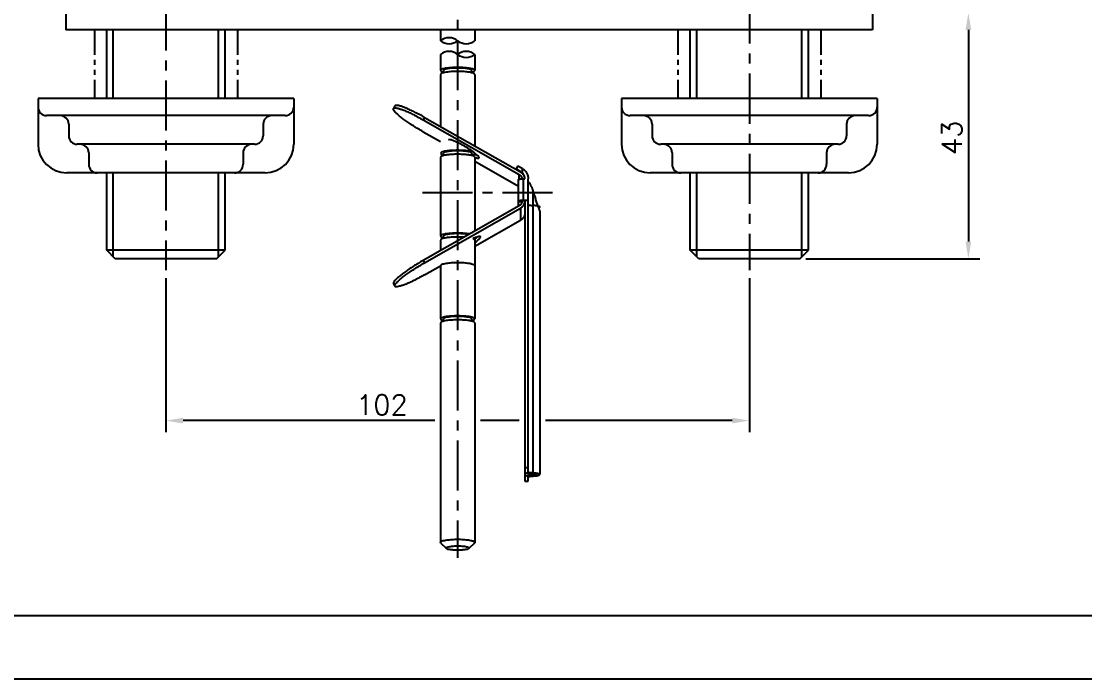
# Model space of a CAD drawing. Extents: x 1212 to 1806, y -420 to 0.
# Drawn here: x 1320.2 to 1506.1, y -420 to -305.1 of the extents above; entities that cross this region are included whole.
import ezdxf

# ---------------------------------------------------------------- set-up
doc = ezdxf.new("R2010")
doc.units = 0
doc.header["$LTSCALE"] = 7
doc.header["$MEASUREMENT"] = 0
doc.linetypes.add('CENTER', pattern=[2, 1.25, -0.25, 0.25, -0.25])
doc.linetypes.add('PHANTOM', pattern=[2.5, 1.25, -0.25, 0.25, -0.25, 0.25, -0.25])
doc.layers.get('0').update_dxf_attribs({"color": 2, "linetype": 'CONTINUOUS'})
for name, color, linetype in [('CL', 1, 'CENTER'), ('D', 2, 'CONTINUOUS'), ('DIM', 2, 'CONTINUOUS'), ('DWG', 7, 'CONTINUOUS'), ('PH', 3, 'PHANTOM')]:
    doc.layers.add(name, color=color, linetype=linetype)
doc.styles.add('GHS', font='ROMANS', dxfattribs={"bigfont": 'GHS'})

# ---------------------------------------------------------------- blocks, each defined once
blk = doc.blocks.new('BORDER')
blk.add_line((0, 0), (1.00000000000004, 0))
blk = doc.blocks.new('양식')
at = {"color": 4}
blk.add_line((1768.000000906221, 10.99999927159865), (1219.000000906221, 10.99999927159865), dxfattribs=at)
at = {"xscale": 594, "yscale": 420, "zscale": 594}
blk.add_blockref('BORDER', (1188.000000906221, -7.28401346350438e-07), dxfattribs=at)

msp = doc.modelspace()

# ---------------------------------------------------------------- linework, layer by layer
at = {"layer": 'CL'}
for p, q in [((1396.442627223719, -196.3481861904976), (1396.442627223719, -398.895039725826)), ((1447.442527391425, -202.2318112059248), (1447.442527391425, -348.5737823545888)), ((1345.442527391425, -217.4103020922149), (1345.44252739141, -348.5737823545888)), ((1413.045506185649, -335.0837895458563), (1389.770698863606, -335.0837895458563))]:
    msp.add_line(p, q, dxfattribs=at)
at = {"layer": 'D', "ltscale": 0.7}
for p, q in [((1485.72973777431, -306.5737823545888), (1485.72973777431, -343.5737823545888)), ((1457.292527391416, -346.5737823545888), (1487.72973777431, -346.5737823545888))]:
    msp.add_line(p, q, dxfattribs=at)
at = {"layer": 'D'}
for p, q in [((1345.44252739141, -349.9737954536787), (1345.442527391425, -376.8825679851535)), ((1447.442527391425, -349.9737954536787), (1447.442527391425, -376.8825679851535)), ((1392.442627223719, -374.8825679851535), (1348.442527391425, -374.8825679851535)), ((1407.192627223718, -374.8825679851544), (1400.442627223719, -374.8825679851535)), ((1444.442527391425, -374.8825679851535), (1411.79262722371, -374.8825679851535))]:
    msp.add_line(p, q, dxfattribs=at)
at = {"layer": 'D', "ltscale": 0.7}
for centre, start, end in [((1394.942627223719, -310.3486596105096), 51.42944693755028, 128.5705530624497), ((1394.942627223719, -306.5866606717638), 231.4294469375503, 308.5705530624497), ((1397.942627223719, -306.5866606717638), 231.4294469375503, 308.5705530624497), ((1394.942627223719, -312.7405843623957), 51.42944693755028, 128.5705530624497), ((1397.942627223719, -312.7405843623957), 51.42944693755028, 128.5705530624497), ((1397.942627223719, -308.9785854236499), 231.4294469375503, 308.5705530624497)]:
    msp.add_arc(centre, 2.405859306730176, start, end, dxfattribs=at)
for points in [[(1485.22973777431, -306.5737823545888), (1486.22973777431, -306.5737823545888), (1485.72973777431, -303.5737823545888)], [(1485.22973777431, -343.5737823545888), (1486.22973777431, -343.5737823545888), (1485.72973777431, -346.5737823545888)]]:
    msp.add_solid(points, dxfattribs=at)
at = {"layer": 'D'}
for points in [[(1348.442527391425, -374.3825679851535), (1348.442527391425, -375.3825679851535), (1345.442527391425, -374.8825679851535)], [(1444.442527391425, -374.3825679851535), (1444.442527391425, -375.3825679851535), (1447.442527391425, -374.8825679851535)]]:
    msp.add_solid(points, dxfattribs=at)
at = {"layer": 'DWG'}
for p, q in [((1327.942527391425, -303.5737823545888), (1327.942527391425, -306.5737823545888)), ((1468.942527391425, -303.5737823545888), (1468.942527391425, -306.5737823545888)), ((1335.092527391419, -318.5737823545888), (1335.092527391419, -306.5737823545888)), ((1355.792527391416, -318.5737823545888), (1355.792527391416, -306.5737823545888)), ((1393.442627223719, -306.5737823545888), (1393.442627223719, -308.4676601411367)), ((1399.442627223719, -306.5737823545888), (1399.442627223719, -308.4676601411367)), ((1437.092527391419, -318.5737823545888), (1437.092527391419, -306.5737823545888)), ((1457.792527391416, -318.5737823545888), (1457.792527391416, -306.5737823545888)), ((1393.442627223719, -310.8595848930228), (1393.442627223719, -313.6748728671038)), ((1399.442627223719, -310.8595848930228), (1399.442627223719, -313.6748728671038)), ((1393.942627223719, -314.0776059762094), (1393.942627223719, -313.6748728671038)), ((1398.942627223719, -314.0776059762094), (1398.942627223719, -313.6748728671038)), ((1393.442627223719, -314.3642382942081), (1393.442627223719, -323.461347235908)), ((1399.442627223719, -314.3642382942081), (1399.442627223719, -326.8728213637033)), ((1367.792527391416, -318.5737823545888), (1323.092527391419, -318.5737823545888)), ((1323.092527391419, -318.5737823545888), (1323.092527391419, -326.5737823545888)), ((1367.792527391416, -318.5737823545888), (1367.792527391416, -326.5737823545888)), ((1469.792527391416, -318.5737823545888), (1425.092527391419, -318.5737823545888)), ((1425.092527391419, -318.5737823545888), (1425.092527391419, -326.5737823545888)), ((1469.792527391416, -318.5737823545888), (1469.792527391416, -326.5737823545888)), ((1366.292527391416, -321.5737823545888), (1324.592527391419, -321.5737823545888)), ((1468.292527391416, -321.5737823545888), (1426.592527391419, -321.5737823545888)), ((1328.442527391425, -323.0737823545888), (1328.442527391425, -325.0737823545888)), ((1362.442527391425, -323.0737823545888), (1362.442527391425, -325.0737823545888)), ((1430.442527391425, -323.0737823545888), (1430.442527391425, -325.0737823545888)), ((1464.442527391425, -323.0737823545888), (1464.442527391425, -325.0737823545888)), ((1360.942527391425, -326.5737823545888), (1329.942527391425, -326.5737823545888)), ((1462.942527391425, -326.5737823545888), (1431.942527391425, -326.5737823545888)), ((1331.942527391425, -328.0737823545888), (1331.942527391425, -330.0737823545888)), ((1358.942527391425, -328.0737823545888), (1358.942527391425, -330.0737823545888)), ((1393.442627223719, -328.8409122635086), (1393.442627223719, -342.6282208057047)), ((1393.942627223719, -328.5542799455026), (1393.942627223719, -328.1515468364042)), ((1398.942627223719, -328.5542799455026), (1398.942627223719, -328.1515468364042)), ((1399.442627223719, -328.8409122635086), (1399.442627223719, -341.7469930016042)), ((1433.942527391425, -328.0737823545888), (1433.942527391425, -330.0737823545888)), ((1460.942527391425, -328.0737823545888), (1460.942527391425, -330.0737823545888)), ((1362.792527391416, -331.5737823545888), (1328.092527391419, -331.5737823545888)), ((1335.092527391419, -345.0737823545888), (1335.092527391419, -331.5737823545888)), ((1355.792527391416, -345.0737823545888), (1355.792527391416, -331.5737823545888)), ((1464.792527391416, -331.5737823545888), (1430.092527391419, -331.5737823545888)), ((1437.092527391419, -345.0737823545888), (1437.092527391419, -331.5737823545888)), ((1457.792527391416, -345.0737823545888), (1457.792527391416, -331.5737823545888)), ((1393.442627223719, -343.317586232809), (1393.442627223719, -345.1584671294069)), ((1393.942627223719, -343.030953914803), (1393.942627223719, -342.6282208057047)), ((1399.442627223719, -343.317586232809), (1399.442627223719, -357.1048947750052)), ((1355.792527391416, -345.0737823545888), (1335.092527391419, -345.0737823545888)), ((1336.592527391419, -346.5737823545888), (1335.092527391419, -345.0737823545888)), ((1354.292527391416, -346.5737823545888), (1355.792527391416, -345.0737823545888)), ((1438.592527391419, -346.5737823545888), (1437.092527391419, -345.0737823545888)), ((1457.792527391416, -345.0737823545888), (1437.092527391419, -345.0737823545888)), ((1456.292527391416, -346.5737823545888), (1457.792527391416, -345.0737823545888)), ((1354.292527391416, -346.5737823545888), (1336.592527391419, -346.5737823545888)), ((1390.388779646427, -346.8948207961031), (1390.638779646427, -347.3212550621057)), ((1456.292527391416, -346.5737823545888), (1438.592527391419, -346.5737823545888)), ((1393.442627223719, -347.810824282703), (1393.442627223719, -357.1048947750052)), ((1393.442627223719, -357.7942602021095), (1393.442627223719, -396.2017625696054)), ((1393.942627223719, -357.5076278840089), (1393.942627223719, -357.1048947750052)), ((1398.942627223719, -357.5076278840089), (1398.942627223719, -357.1048947750052)), ((1399.442627223719, -357.7942602021095), (1399.442627223719, -396.2017625696054)), ((1393.489632275713, -396.2936191462096), (1394.427204370223, -397.2024803828054)), ((1399.395622171622, -396.2936191462096), (1398.458050077112, -397.2024803828054))]:
    msp.add_line(p, q, dxfattribs=at)
at = {"layer": 'DWG', "lineweight": -2}
for p, q in [((1345.442527391415, -306.5737823545888), (1327.942527391425, -306.5737823545888)), ((1447.442527391425, -306.5737823545888), (1345.442527391415, -306.5737823545888)), ((1468.942527391425, -306.5737823545888), (1447.442527391425, -306.5737823545888))]:
    msp.add_line(p, q, dxfattribs=at)
at = {"layer": 'DWG', "color": 2}
for p, q in [((1336.242527391413, -318.5737823545888), (1336.242527391413, -306.5737823545888)), ((1354.642527391422, -318.5737823545888), (1354.642527391422, -306.5737823545888)), ((1438.242527391413, -318.5737823545888), (1438.242527391413, -306.5737823545888)), ((1456.642527391422, -318.5737823545888), (1456.642527391422, -306.5737823545888)), ((1385.462704585618, -319.874518045409), (1385.212704585618, -320.3009523114043)), ((1390.638779646427, -321.8671383246066), (1390.388779646427, -322.2935725905073)), ((1390.388779646427, -322.2935725905073), (1407.192627223719, -331.8478878001071)), ((1390.638779646427, -321.8671383246066), (1407.442627223719, -331.4214535342063)), ((1390.388779646427, -324.3773507225079), (1393.442627223719, -326.1137043892041)), ((1399.442627223719, -329.5251785170068), (1407.092627223713, -333.8748080300094)), ((1406.992627223721, -330.3791092424027), (1406.692627223719, -330.8908303616073)), ((1406.692627223719, -330.9950192682037), (1406.692627223719, -330.8908303616073)), ((1406.692627223719, -330.8908303616073), (1407.442627223719, -331.3172646276099)), ((1407.742627223721, -330.8055435084053), (1406.992627223721, -330.3791092424027)), ((1407.79262722371, -331.5922566355031), (1407.79262722371, -330.8348897611096)), ((1336.242527391413, -346.2237823545903), (1336.242527391413, -331.5737823545888)), ((1354.642527391422, -346.2237823545903), (1354.642527391422, -331.5737823545888)), ((1407.092627223713, -337.3973634886089), (1407.092627223713, -332.7702156031038)), ((1407.192627223719, -332.6947526960095), (1407.192627223719, -331.8478878001071)), ((1407.442627223719, -331.4214535342063), (1407.442627223719, -331.3172646276099)), ((1407.942627223719, -336.3854128040067), (1407.942627223719, -332.5985320815045)), ((1408.79262722371, -332.6178653136041), (1408.786921315623, -332.5993416358061)), ((1408.79262722371, -383.882544958603), (1408.79262722371, -332.6178653136041)), ((1438.242527391413, -346.2237823545903), (1438.242527391413, -331.5737823545888)), ((1456.642527391422, -346.2237823545903), (1456.642527391422, -331.5737823545888)), ((1409.592627223713, -334.5362159848038), (1409.592627223713, -384.0526847306056)), ((1408.192627223719, -336.4876370545054), (1407.692627223719, -336.4876370545054)), ((1408.192627223719, -336.383448147909), (1408.192627223719, -385.4539723612062)), ((1408.79262722371, -336.383448147909), (1408.192627223719, -336.383448147909)), ((1407.192627223719, -337.3405055865034), (1390.388779646427, -346.8948207961031)), ((1390.638779646427, -347.3212550621057), (1407.442627223719, -337.766939852506)), ((1407.676382102422, -336.6612852322097), (1407.092627223713, -336.6612852322097)), ((1407.442627223719, -337.766939852506), (1407.442627223719, -339.8507179845066)), ((1410.79262722371, -338.2117903827049), (1410.79262722371, -384.3078943886095)), ((1399.442627223719, -344.3993501549077), (1407.442627223719, -339.8507179845066)), ((1390.638779646427, -349.4050331941063), (1393.442627223719, -347.810824282703)), ((1385.212704585618, -350.9712192072067), (1385.462704585618, -351.3976534732093)), ((1408.79262722371, -383.1618164160055), (1408.192627223719, -383.1618164160055)), ((1408.79262722371, -385.4539723612062), (1408.79262722371, -384.7332438187033)), ((1409.472627223717, -384.1547685938086), (1409.472627223717, -384.4610201834031)), ((1408.192627223719, -385.4539723612062), (1408.79262722371, -385.4539723612062))]:
    msp.add_line(p, q, dxfattribs=at)
for points in [[(1408.792627605116, -337.1041766852096), (1408.81825754032, -337.1432390259098), (1408.893833558818, -337.1802990360039), (1409.017683116414, -337.2139274219036), (1409.179720551518, -337.2413856632076), (1409.373175522721, -337.2618105901084), (1409.592627605118, -337.2743164572049)], [(1410.529846936218, -337.3822536046092), (1410.413794889421, -337.3564881900048), (1410.276113887915, -337.3328543534036), (1410.122050291423, -337.3124966113056), (1409.958865663911, -337.2961564918033), (1409.78022541522, -337.2831996950073), (1409.592627209714, -337.2743164587038)], [(1410.62400176852, -337.6495122263033), (1410.725320874714, -337.606675574406), (1410.78198594942, -337.5604977436043), (1410.790032098914, -337.5142098280077), (1410.74950960232, -337.467522582304), (1410.663253846113, -337.4237027447044), (1410.529847160419, -337.3822536614053)]]:
    msp.add_lwpolyline(points, dxfattribs=at)
at = {"layer": 'DWG'}
for centre, radius, start, end in [((1324.592527391412, -320.0737823545888), 1.5, 180, 270), ((1326.942527391425, -323.0737823545888), 1.5, 0, 90), ((1363.942527391425, -323.0737823545888), 1.5, 90, 180), ((1366.292527391416, -320.0737823545888), 1.5, 270, 0), ((1426.592527391419, -320.0737823545888), 1.5, 180, 270), ((1428.942527391425, -323.0737823545888), 1.5, 0, 90), ((1465.942527391425, -323.0737823545888), 1.5, 90, 180), ((1468.292527391416, -320.0737823545888), 1.5, 270, 0), ((1329.942527391425, -325.0737823545888), 1.5, 180, 270), ((1360.942527391425, -325.0737823545888), 1.5, 270, 0), ((1431.942527391425, -325.0737823545888), 1.5, 180, 270), ((1462.942527391425, -325.0737823545888), 1.5, 270, 0), ((1328.092527391419, -326.5737823545888), 5, 180, 270), ((1330.442527391425, -328.0737823545888), 1.5, 0, 90), ((1360.442527391425, -328.0737823545888), 1.5, 90, 180), ((1362.792527391416, -326.5737823545888), 5, 270, 0), ((1430.092527391419, -326.5737823545888), 5, 180, 270), ((1432.442527391425, -328.0737823545888), 1.5, 0, 90), ((1462.442527391425, -328.0737823545888), 1.5, 90, 180), ((1464.792527391416, -326.5737823545888), 5, 270, 0), ((1333.442527391425, -330.0737823545888), 1.5, 180, 270), ((1357.442527391425, -330.0737823545888), 1.5, 270, 0), ((1435.442527391425, -330.0737823545888), 1.5, 180, 270), ((1459.442527391425, -330.0737823545888), 1.5, 270, 0)]:
    msp.add_arc(centre, radius, start, end, dxfattribs=at)
for points in [[(1393.701013614613, -313.4608063110092), (1393.589457674826, -313.5138921533099), (1393.442627223719, -313.6748728671038)], [(1393.442627223719, -313.6748728671038), (1393.508708070222, -313.7849299049077)], [(1393.508708070222, -313.7849299049077), (1393.589457674826, -313.8358535810067), (1393.941940156715, -313.9643949529083)], [(1393.701013614613, -314.1501717381062), (1393.589457674826, -314.203257580407), (1393.508708070222, -314.2541812565061)], [(1399.01540351582, -313.4036841472072), (1398.869678206815, -313.3686693534065), (1398.205982980523, -313.2534198868044), (1397.369678206815, -313.1794251744096), (1396.442627223719, -313.1539283341073), (1395.51557624052, -313.1794251744096), (1394.679271466812, -313.2534198868044), (1394.01557624052, -313.3686693534065), (1393.701013614613, -313.4608063110092)], [(1394.01557624052, -314.0580347805036), (1393.701013614613, -314.1501717381062)], [(1398.942627223719, -313.6748728671038), (1398.791858775615, -313.5263949306055), (1398.357738331514, -313.3958256245052), (1397.692627223719, -313.2989135342096), (1396.876747667819, -313.2473476880069), (1396.008506779516, -313.2473476880069), (1395.192627223719, -313.2989135342096), (1394.527516115923, -313.3958256245052), (1394.093395671721, -313.5263949306055), (1393.942627223719, -313.6748728671038)], [(1394.436674338024, -313.9783932511083), (1394.01557624052, -314.0580347805036)], [(1398.448580109311, -313.9783932511083), (1398.205982980523, -313.9427853139088), (1397.369678206815, -313.8687906015067), (1396.442627223719, -313.8432937612043), (1395.51557624052, -313.8687906015067), (1394.679271466812, -313.9427853139088), (1394.436674338024, -313.9783932511083)], [(1398.67208545252, -314.017719831306), (1398.448580109311, -313.9783932511083)], [(1398.869678206815, -314.0580347805036), (1398.67208545252, -314.017719831306)], [(1399.376546377113, -314.2541812565061), (1399.295796772524, -314.203257580407), (1398.869678206815, -314.0580347805036)], [(1398.943314290621, -313.9643949529083), (1399.184240832722, -313.8889394233075)], [(1399.442627223719, -313.6748728671038), (1399.295796772524, -313.5138921533099), (1399.01540351582, -313.4036841472072)], [(1399.184240832722, -313.8889394233075), (1399.295796772524, -313.8358535810067), (1399.376546377113, -313.7849299049077)], [(1399.376546377113, -313.7849299049077), (1399.442627223719, -313.6748728671038)], [(1393.508708070222, -314.2541812565061), (1393.442627223719, -314.3642382942081)], [(1399.442627223719, -314.3642382942081), (1399.376546377113, -314.2541812565061)], [(1399.13625644632, -327.8797406403056), (1399.008356328923, -327.7887842635056), (1398.544210808716, -327.4751357338056), (1398.04058357142, -327.1581509559065), (1397.516828729219, -326.8500114771042), (1396.993073887018, -326.5625589247094), (1396.489446649721, -326.3068399392097), (1396.025301129514, -326.0926816578095), (1395.618474178512, -325.9283140630097), (1395.284599928317, -325.8200537095064), (1395.036508979116, -325.772060981809), (1394.88373532692, -325.7861802136059), (1394.845367058719, -325.8221091477054)], [(1393.701013614613, -327.9374802803096), (1393.589457674826, -327.9905661226031), (1393.442627223719, -328.1515468364042)], [(1393.442627223719, -328.1515468364042), (1393.508708070222, -328.2616038741063)], [(1393.508708070222, -328.7308552258065), (1393.442627223719, -328.8409122635086)], [(1393.508708070222, -328.2616038741063), (1393.589457674826, -328.3125275502053), (1393.941940156715, -328.4410689222087)], [(1393.701013614613, -328.6268457074067), (1393.589457674826, -328.6799315497075), (1393.508708070222, -328.7308552258065)], [(1399.01540351582, -327.8803581164058), (1398.869678206815, -327.845343322707), (1398.205982980523, -327.7300938561049), (1397.369678206815, -327.6560991437028), (1396.442627223719, -327.6306023034077), (1395.51557624052, -327.6560991437028), (1394.679271466812, -327.7300938561049), (1394.01557624052, -327.845343322707), (1393.701013614613, -327.9374802803096)], [(1394.01557624052, -328.5347087498041), (1393.701013614613, -328.6268457074067)], [(1398.942627223719, -328.1515468364042), (1398.791858775615, -328.003068899906), (1398.357738331514, -327.8724995938056), (1397.692627223719, -327.7755875035028), (1396.876747667819, -327.7240216573074), (1396.008506779516, -327.7240216573074), (1395.192627223719, -327.7755875035028), (1394.527516115923, -327.8724995938056), (1394.093395671721, -328.003068899906), (1393.942627223719, -328.1515468364042)], [(1394.436674338024, -328.4550672204088), (1394.01557624052, -328.5347087498041)], [(1398.448580109311, -328.4550672204088), (1398.205982980523, -328.4194592832092), (1397.369678206815, -328.3454645708072), (1396.442627223719, -328.3199677305048), (1395.51557624052, -328.3454645708072), (1394.679271466812, -328.4194592832092), (1394.436674338024, -328.4550672204088)], [(1398.67208545252, -328.4943938006064), (1398.448580109311, -328.4550672204088)], [(1398.869678206815, -328.5347087498041), (1398.67208545252, -328.4943938006064)], [(1399.376546377113, -328.7308552258065), (1399.295796772524, -328.6799315497075), (1398.869678206815, -328.5347087498041)], [(1398.943314290621, -328.4410689222087), (1399.184240832722, -328.365613392608)], [(1399.275272943415, -327.9797418948029), (1399.01540351582, -327.8803581164058)], [(1399.150925525319, -327.890321159207), (1399.13625644632, -327.8797406403056)], [(1399.287109391124, -327.9901714233084), (1399.150925525319, -327.890321159207)], [(1399.184240832722, -328.365613392608), (1399.295796772524, -328.3125275502053), (1399.376546377113, -328.2616038741063)], [(1400.201507480918, -328.9147728450072), (1400.149922131518, -328.7804235529067), (1399.997148479321, -328.5925765338062), (1399.749057530019, -328.3584506433064), (1399.415183279824, -328.0870432080075), (1399.287109391124, -327.9901714233084)], [(1399.33210855382, -328.2891255469032), (1399.665183279824, -328.4218933267067)], [(1399.376546377113, -328.2616038741063), (1399.442627223719, -328.1515468364042)], [(1399.442627223719, -328.8409122635086), (1399.376546377113, -328.7308552258065)], [(1399.442627223719, -328.1515468364042), (1399.422229656019, -328.0886040780052)], [(1399.442484894419, -328.8584388584087), (1399.646578607514, -328.9278444455077)], [(1399.646578607514, -328.9278444455077), (1399.749057530019, -328.9565879462053), (1399.997148479321, -329.0045806739028), (1400.149922131518, -328.9904614421058), (1400.188290399718, -328.9545325080063)], [(1399.665183279824, -328.4218933267067), (1399.908094315121, -328.5048863930089)], [(1400.188290399718, -328.9545325080063), (1400.201507480918, -328.9147728450072)], [(1393.701013614613, -342.4141542495082), (1393.589457674826, -342.4672400919036), (1393.442627223719, -342.6282208057047)], [(1393.442627223719, -342.6282208057047), (1393.508708070222, -342.7382778434068)], [(1393.508708070222, -343.207529195107), (1393.442627223719, -343.317586232809)], [(1393.508708070222, -342.7382778434068), (1393.589457674826, -342.7892015195058), (1393.941940156715, -342.9177428915092)], [(1393.701013614613, -343.1035196767072), (1393.589457674826, -343.1566055190079), (1393.508708070222, -343.207529195107)], [(1398.544376305814, -342.2584505207079), (1398.205982980523, -342.2067678254053), (1397.369678206815, -342.1327731130033), (1396.442627223719, -342.1072762727082), (1395.51557624052, -342.1327731130033), (1394.679271466812, -342.2067678254053), (1394.01557624052, -342.3220172919056), (1393.701013614613, -342.4141542495082)], [(1394.01557624052, -343.0113827190099), (1393.701013614613, -343.1035196767072)], [(1398.376151113524, -342.3526889007072), (1398.357738331514, -342.3491735631061), (1397.692627223719, -342.2522614727087), (1396.876747667819, -342.200695626506), (1396.008506779516, -342.200695626506), (1395.192627223719, -342.2522614727087), (1394.527516115923, -342.3491735631061), (1394.093395671721, -342.4797428692065), (1393.942627223719, -342.6282208057047)], [(1394.436674338024, -342.9317411897092), (1394.01557624052, -343.0113827190099)], [(1397.532593060417, -342.8318589029033), (1397.369678206815, -342.8221385401076), (1396.442627223719, -342.7966416998053), (1395.51557624052, -342.8221385401076), (1394.679271466812, -342.8961332525097), (1394.436674338024, -342.9317411897092)], [(1399.258356328923, -343.0146457867041), (1399.109303509017, -343.0807032939075)], [(1399.376546377113, -343.207529195107), (1399.295796772524, -343.1566055190079), (1399.11114560302, -343.0758099634069)], [(1399.400971102514, -342.9542306589093), (1399.258356328923, -343.0146457867041)], [(1399.442627223719, -343.317586232809), (1399.376546377113, -343.207529195107)], [(1399.379390576913, -343.2125152955078), (1399.415183279824, -343.1851283106035), (1399.535098398323, -343.0913428796076)], [(1399.537188449119, -342.8992894468057), (1399.400971102514, -342.9542306589093)], [(1399.442789774825, -343.7779083455054), (1399.665031619618, -343.6116791586056)], [(1399.535098398323, -343.0913428796076), (1399.646860298614, -343.0004795764063)], [(1400.438290399718, -342.7440732766073), (1400.399922131518, -342.7081443425078), (1400.247148479321, -342.6940251107036), (1399.999057530019, -342.7420178384083), (1399.665183279824, -342.8502781920062), (1399.537188449119, -342.8992894468057)], [(1399.646860298614, -343.0004795764063), (1399.749057530019, -342.9137208753046), (1399.908599421717, -342.7684564575057)], [(1399.665031619618, -343.6116791586056), (1399.999057530019, -343.3401551413073), (1400.247148479321, -343.1060292508074), (1400.399922131518, -342.918182231707), (1400.451507480918, -342.7838329396064)], [(1400.451507480918, -342.7838329396064), (1400.438290399718, -342.7440732766073)], [(1393.701013614613, -347.5967577265066), (1393.589457674811, -347.6498435689092), (1393.508708070222, -347.7007672450083)], [(1394.01557624052, -347.5046207689039), (1393.701013614613, -347.5967577265066)], [(1394.436674338009, -347.4249792396032), (1394.01557624052, -347.5046207689039)], [(1398.448580109311, -347.4249792396032), (1398.205982980523, -347.3893713024037), (1397.369678206815, -347.315376589907), (1396.442627223719, -347.2898797497065), (1395.51557624052, -347.315376589907), (1394.679271466812, -347.3893713024037), (1394.436674338009, -347.4249792396032)], [(1398.67208545252, -347.4643058198081), (1398.448580109311, -347.4249792396032)], [(1398.869678206815, -347.5046207689039), (1398.67208545252, -347.4643058198081)], [(1399.376546377113, -347.7007672450083), (1399.295796772524, -347.6498435689092), (1398.869678206815, -347.5046207689039)], [(1393.508708070222, -347.7007672450083), (1393.442627223719, -347.810824282703)], [(1399.442627223719, -347.810824282703), (1399.376546377113, -347.7007672450083)], [(1393.701013614613, -356.8908282188087), (1393.589457674826, -356.9439140612041), (1393.442627223719, -357.1048947750052)], [(1399.01540351582, -356.8337060550067), (1398.869678206815, -356.798691261206), (1398.205982980523, -356.6834417947058), (1397.369678206815, -356.6094470822092), (1396.442627223719, -356.5839502420087), (1395.51557624052, -356.6094470822092), (1394.679271466812, -356.6834417947058), (1394.01557624052, -356.798691261206), (1393.701013614613, -356.8908282188087)], [(1398.942627223719, -357.1048947750052), (1398.791858775615, -356.9564168384051), (1398.357738331514, -356.8258475324066), (1397.692627223719, -356.7289354420092), (1396.876747667819, -356.6773695958065), (1396.008506779516, -356.6773695958065), (1395.192627223719, -356.7289354420092), (1394.527516115923, -356.8258475324066), (1394.093395671721, -356.9564168384051), (1393.942627223719, -357.1048947750052)], [(1399.442627223719, -357.1048947750052), (1399.295796772524, -356.9439140612041), (1399.01540351582, -356.8337060550067)], [(1393.442627223719, -357.1048947750052), (1393.508708070222, -357.2149518127072)], [(1393.508708070222, -357.6842031644074), (1393.442627223719, -357.7942602021095)], [(1393.508708070222, -357.2149518127072), (1393.589457674826, -357.2658754888063), (1393.941940156715, -357.3944168607078)], [(1393.701013614613, -357.5801936459058), (1393.589457674826, -357.6332794883084), (1393.508708070222, -357.6842031644074)], [(1394.01557624052, -357.4880566883031), (1393.701013614613, -357.5801936459058)], [(1394.436674338024, -357.4084151590097), (1394.01557624052, -357.4880566883031)], [(1398.448580109311, -357.4084151590097), (1398.205982980523, -357.3728072218029), (1397.369678206815, -357.2988125093062), (1396.442627223719, -357.2733156691057), (1395.51557624052, -357.2988125093062), (1394.679271466812, -357.3728072218029), (1394.436674338024, -357.4084151590097)], [(1398.67208545252, -357.4477417392073), (1398.448580109311, -357.4084151590097)], [(1398.869678206815, -357.4880566883031), (1398.67208545252, -357.4477417392073)], [(1399.376546377113, -357.6842031644074), (1399.295796772524, -357.6332794883084), (1398.869678206815, -357.4880566883031)], [(1398.943314290621, -357.3944168607078), (1399.184240832722, -357.3189613311071)], [(1399.184240832722, -357.3189613311071), (1399.295796772524, -357.2658754888063), (1399.376546377113, -357.2149518127072)], [(1399.376546377113, -357.2149518127072), (1399.442627223719, -357.1048947750052)], [(1399.442627223719, -357.7942602021095), (1399.376546377113, -357.6842031644074)], [(1399.261705086014, -396.0235890457071), (1398.740760553018, -395.8669058784027), (1397.942627223719, -395.750611370003), (1396.963571756715, -395.6887323546063), (1395.921682690722, -395.6887323546063), (1394.942627223719, -395.750611370003), (1394.144493894318, -395.8669058784027), (1393.623549361321, -396.0235890457071), (1393.442627223719, -396.2017625696054)], [(1393.487553477113, -396.2957652573051), (1393.442627223719, -396.2017625696054)], [(1398.174920667225, -397.0124747781039), (1397.856840786015, -396.9409947146079), (1397.207994088415, -396.865710328205), (1396.442627223719, -396.8392739672082), (1395.67726035892, -396.865710328205), (1395.02841366132, -396.9409947146079), (1394.594868158617, -397.0536657613076), (1394.442627223719, -397.1865703226096)], [(1394.473324771826, -397.252359492809), (1394.442627223719, -397.1865703226096)], [(1398.411929675524, -397.252359492809), (1398.290386288719, -397.3194748839043), (1397.856840786015, -397.4321459305094), (1397.207994088415, -397.5074303170069), (1396.442627223719, -397.533866677909), (1395.67726035892, -397.5074303170069), (1395.02841366132, -397.4321459305094), (1394.594868158617, -397.3194748839043), (1394.473324771826, -397.252359492809)], [(1398.442627223719, -397.1865703226096), (1398.290386288719, -397.0536657613076), (1398.174920667225, -397.0124747781039)], [(1398.442627223719, -397.1865703226096), (1398.411929675524, -397.252359492809)], [(1399.442627223719, -396.2017625696054), (1399.261705086014, -396.0235890457071)], [(1399.442627223719, -396.2017625696054), (1399.397700970324, -396.2957652573051)]]:
    msp.add_spline(points, degree=3, dxfattribs=at)
at = {"layer": 'DWG', "color": 2}
for points in [[(1390.638779646427, -321.8671383246066), (1389.783557466916, -321.3950857257033), (1388.951650099015, -320.9643202622057), (1388.165750965913, -320.5865938606031), (1387.447299976921, -320.272212271305), (1386.815897897716, -320.0297534737066), (1386.28877132792, -319.8658334703097), (1385.88030237952, -319.7849255911088), (1385.601635992717, -319.7892382922029), (1385.462759672214, -319.8745747429085)], [(1390.388779646427, -324.3773507225079), (1389.533557466916, -323.8768805418032), (1388.701650099015, -323.3616358512037), (1387.915750965913, -322.8456707329052), (1387.197299976921, -322.3430600018065), (1386.565897897716, -321.8675148470094), (1386.03877132792, -321.4320086321051), (1385.63030237952, -321.0484227615044), (1385.351635992717, -320.7272223374049), (1385.210375623225, -320.4771704713086), (1385.210375623225, -320.3050890590049), (1385.212759672214, -320.3010090088093)], [(1385.212759672214, -320.3010090088093), (1385.351635992717, -320.2156725582055), (1385.63030237952, -320.2113598570096), (1386.03877132792, -320.292267736305), (1386.565897897716, -320.4561877397092), (1387.197299976921, -320.6986465373076), (1387.915750965913, -321.0130281266057), (1388.701650099015, -321.3907545281064), (1389.533557466916, -321.8215199917059), (1390.388779646427, -322.2935725905073)], [(1407.79262722371, -330.8348897611096), (1407.767750404019, -330.8200577239069), (1407.742627223721, -330.8055435084053)], [(1407.79262722371, -330.8348897611096), (1407.993547278021, -330.9766365832066), (1408.178500992916, -331.1485869979034), (1408.343026760515, -331.346433626709), (1408.484801077619, -331.5669341194035), (1408.602675855917, -331.8088916023072), (1408.69370712922, -332.0676594062053), (1408.75514718282, -332.3341382010068), (1408.786921315623, -332.5993416358061)], [(1407.092627223713, -332.7702156031038), (1407.112562332114, -332.7357155914098), (1407.173448034621, -332.7018260770084), (1407.272606004016, -332.6708310000059), (1407.403025539418, -332.6444615259053), (1407.562269939212, -332.623001152405)], [(1407.192627223719, -331.8478878001071), (1407.360928683324, -331.9681671453028), (1407.501868866618, -332.1222054858036), (1407.606092004615, -332.3000205301097), (1407.671019589718, -332.4971406237047), (1407.688493292517, -332.6114239228074)], [(1407.442627223719, -331.3172646276099), (1407.568525619413, -331.3973635024041), (1407.685496073421, -331.4892775774089), (1407.79262722371, -331.5922566355031)], [(1408.188900245616, -332.5968830344092), (1408.159848624812, -332.3936267645068), (1408.062945410115, -332.0999202328049), (1407.906152715223, -331.8324731217027), (1407.69632313322, -331.602974153505), (1407.442627223719, -331.4214535342063)], [(1407.562269939212, -332.623001152405), (1407.746026515816, -332.607331395705), (1407.942627223719, -332.5985320815045)], [(1408.192627223719, -332.6110644195097), (1408.16502233602, -332.3269606802088), (1408.083781025519, -332.0516396097038), (1407.954840404317, -331.800736699409), (1407.79262722371, -331.5922566355031)], [(1407.942627223719, -332.5985320815045), (1408.069775267316, -332.6033697060076), (1408.192627223719, -332.6110644195097)], [(1408.79044734042, -333.1730230502027), (1408.842600768913, -333.2191533261094), (1408.987682027219, -333.2679796795084)], [(1409.592627223713, -334.5362159848038), (1409.55349881042, -334.3954854861032), (1409.507756206717, -334.2636476038052), (1409.448972963016, -334.139894818206), (1409.38149533482, -334.0208991360079), (1409.319178970619, -333.8993728322049), (1409.265279545013, -333.7737431951056), (1409.209925859221, -333.6492750953067), (1409.145748117314, -333.5249207454063), (1409.071446076924, -333.398033218905), (1408.987682027219, -333.2679796795084)], [(1410.792845999022, -338.2148607598093), (1410.778050038324, -338.1421197029077), (1410.735462267316, -337.9982024354059), (1410.672043064115, -337.7948454606041), (1410.588748250216, -337.5474317454092), (1410.485673790012, -337.2636478234082), (1410.362269686914, -336.9504652954084), (1410.235290362224, -336.621901837406), (1410.134610134018, -336.2963035990061), (1410.059795911614, -335.9930181525079), (1409.993194767711, -335.721803067706), (1409.917677153616, -335.4887030227065), (1409.838473105324, -335.2854013641073), (1409.765936885015, -335.0973590643072), (1409.702147377714, -334.9133624970083), (1409.644626145717, -334.7266258852061), (1409.592627223713, -334.5362159848038)], [(1407.562269939212, -336.4098818749072), (1407.403025539418, -336.4313422483057), (1407.272606004016, -336.4577117225082), (1407.173448034621, -336.4887067994088), (1407.112562332114, -336.5225963139047), (1407.092627223713, -336.557096325606)], [(1407.442627223719, -337.766939852506), (1407.695307011222, -337.5863194286095), (1407.906543518315, -337.3553902953091), (1408.062760878821, -337.0888811554061), (1408.160154646612, -336.7933453389079), (1408.192627223719, -336.4876370545054)], [(1407.942627223719, -336.3854128040067), (1407.746026515816, -336.3942121182073), (1407.562269939212, -336.4098818749072)], [(1407.692627223719, -336.4876370545054), (1407.690188746624, -336.5562437355067)], [(1408.111869333516, -336.3925340128072), (1408.070524775817, -336.3902880251072), (1407.942627223719, -336.3854128040067)], [(1408.192627223719, -336.3979451419028), (1408.111869333516, -336.3925340128072)], [(1407.690188746624, -336.5562437355067), (1407.671006072415, -336.6913157460032), (1407.606017120911, -336.8885383634071), (1407.501760764121, -337.0663345203094), (1407.360880055611, -337.2202692613092), (1407.192627223719, -337.3405055865034)], [(1408.188906328113, -338.6752098603057), (1408.160154646612, -338.8771234709085), (1408.062760878821, -339.1726592874066), (1407.906543518315, -339.4391684273097), (1407.695307011222, -339.6700975607047), (1407.442627223719, -339.8507179845066)], [(1390.388779646427, -346.8948207961031), (1389.533557466916, -347.3952909769097), (1388.701650099015, -347.9105356674073), (1387.915750965913, -348.4265007857058), (1387.197299976921, -348.9291115168045), (1386.565897897716, -349.4046566716089), (1386.03877132792, -349.8401628865059), (1385.63030237952, -350.2237487571066), (1385.351635992717, -350.5449491812061), (1385.210375623225, -350.7950010473097), (1385.210375623225, -350.9670824596061), (1385.212759672214, -350.971162509809)], [(1385.462759672214, -351.3975967758043), (1385.460375623225, -351.3935167256087), (1385.460375623225, -351.2214353133051), (1385.601635992717, -350.9713834472087), (1385.88030237952, -350.6501830231092), (1386.28877132792, -350.2665971525086), (1386.815897897716, -349.8310909376042), (1387.447299976921, -349.3555457828071), (1388.165750965913, -348.8529350517084), (1388.951650099015, -348.3369699334027), (1389.783557466916, -347.8217252428032), (1390.638779646427, -347.3212550621057)], [(1390.638779646427, -349.4050331941063), (1389.783557466916, -349.8770857929077), (1388.951650099015, -350.3078512565072), (1388.165750965913, -350.6855776580079), (1387.447299976921, -350.999959247306), (1386.815897897716, -351.2424180449044), (1386.28877132792, -351.4063380483086), (1385.88030237952, -351.487245927604), (1385.601635992717, -351.4829332264081), (1385.462759672214, -351.3975967758043)], [(1408.192627223719, -383.882544958603), (1408.252264585318, -383.9576932900046), (1408.426730901818, -384.0272395612075), (1408.703020284419, -384.085999326907), (1409.060536270918, -384.1295922404053), (1409.472627223717, -384.1547685938086)], [(1409.472627223717, -384.4610201834031), (1409.060536270918, -384.4861965368065), (1408.703020284419, -384.5297894504066), (1408.426730901818, -384.5885492161061), (1408.252264585318, -384.6580954872071), (1408.192627223719, -384.7332438187033)], [(1409.592627223713, -384.0526847306056), (1409.335070378221, -384.0369495097067), (1409.111622886616, -384.0097039388085), (1408.93894202252, -383.9729790852026), (1408.829900574726, -383.9295126657045), (1408.79262722371, -383.882544958603)], [(1408.79262722371, -384.7332438187033), (1408.829900574726, -384.6862761115073), (1408.93894202252, -384.6428096921037), (1409.111622886616, -384.6060848385051), (1409.335070378221, -384.578839267505), (1409.592627223713, -384.5631040466061)], [(1409.472627223717, -384.1547685938086), (1409.728587510021, -384.1711704442088), (1409.94448395072, -384.2001369413075), (1410.10047611082, -384.2390061243087), (1410.182228634513, -384.2842059958085), (1410.186876585519, -384.3078943886095)], [(1410.186876585519, -384.3078943886095), (1410.182228634513, -384.3315827814032), (1410.10047611082, -384.3767826530049), (1409.94448395072, -384.4156518359042), (1409.728587510021, -384.4446183331048), (1409.472627223717, -384.4610201834031)], [(1410.787402006318, -384.3078943886095), (1410.781018087525, -384.275550749505), (1410.689220393019, -384.2128582910037), (1410.511286700014, -384.1560272597081), (1410.258191211121, -384.1085627548047), (1409.945543792711, -384.07339218751), (1409.592627223713, -384.0526847306056)], [(1409.592627223713, -384.5631040466061), (1409.945543792711, -384.5423965898036), (1410.258191211121, -384.5072260225089), (1410.511286700014, -384.4597615176054), (1410.689220393019, -384.402930486208), (1410.781018087525, -384.3402380277067), (1410.787402006318, -384.3078943886095)]]:
    msp.add_spline(points, degree=3, dxfattribs=at)
at = {"layer": 'PH', "ltscale": 0.5}
for p, q in [((1332.942527391425, -306.5737823545888), (1332.942527391425, -318.5737823545888)), ((1357.942527391425, -306.5737823545888), (1357.942527391425, -318.5737823545888)), ((1434.942527391425, -306.5737823545888), (1434.942527391425, -318.5737823545888)), ((1459.942527391425, -306.5737823545888), (1459.942527391425, -318.5737823545888))]:
    msp.add_line(p, q, dxfattribs=at)

# ---------------------------------------------------------------- block references
at = {"layer": 'DIM'}
msp.add_blockref('양식', (24.23401850133882, -419.9999996850558), dxfattribs=at)

# ---------------------------------------------------------------- texts
at = {"layer": 'D', "ltscale": 0.7, "insert": (1482.821030452019, -325.44980914154), "char_height": 3.5, "attachment_point": 5, "rotation": 90, "style": 'GHS'}
msp.add_mtext('\\A1;43', dxfattribs=at)
at = {"layer": 'D', "insert": (1383.201700204845, -372.1325679851535), "char_height": 3.5, "attachment_point": 5, "style": 'GHS'}
msp.add_mtext('\\A1;102', dxfattribs=at)

doc.saveas('drawing.dxf')
